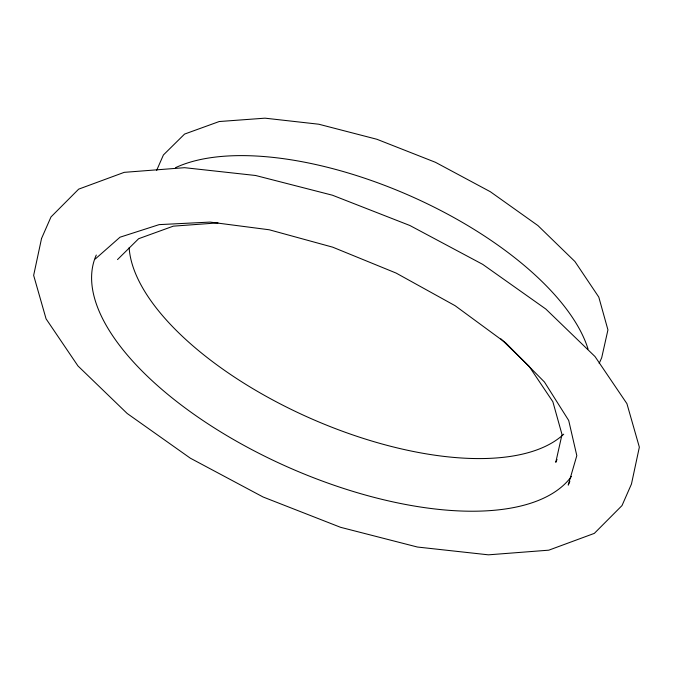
<?xml version="1.0" encoding="UTF-8"?>
<svg xmlns="http://www.w3.org/2000/svg" width="673" height="673" viewBox="0 0 673 673"><rect width="100%" height="100%" fill="white"/><g stroke="black" fill="none" stroke-linecap="round" stroke-linejoin="round"><path stroke-width="1.01" d="M156.658 170.362L163.413 154.958L184.57 134.078L219.213 121.535L264.994 118.17L318.783 124.219L376.914 139.277L435.439 162.302L490.356 191.738L537.929 225.581L574.919 261.511L598.793 297.096L607.938 329.896L601.712 357.683L599.18 363.454M557.034 459.482L555.789 462.309L562.005 434.522L552.861 401.722L528.986 366.146L500.88 338.839M569.846 481.414L568.222 485.107L576.811 455.638L568.702 420.465L544.44 382.003L505.692 342.851L455.091 305.693L396.086 273.061L332.689 247.168L269.242 229.779L210.052 222.09L159.156 224.622L120.021 237.199L95.322 258.962M117.489 259.593L138.638 238.713L173.281 226.162L218.018 222.881M563.722 434.178A241.641 107.444 23.7 0 1 315.401 420.499A241.641 107.444 23.7 0 1 129.149 247.681M571.453 476.4A262.655 116.782 23.7 0 1 277.688 462.46A262.655 116.782 23.7 0 1 96.289 255.033M175.527 167.678A241.641 107.444 23.7 0 1 409.529 195.591A241.641 107.444 23.7 0 1 588.042 349.009M41.541 238.478L33.65 275.375L46.075 318.851L77.975 365.961L127.172 413.474L190.308 458.17L263.084 496.994L340.546 527.304L417.403 547.031L488.43 554.83L548.781 550.178L594.335 533.378L622.003 505.583L631.459 484.047L639.35 447.15L626.925 403.665L595.025 356.564L545.828 309.042L482.692 264.354L409.916 225.522L332.454 195.22L255.597 175.493L184.57 167.686L124.219 172.347L78.665 189.147L50.997 216.933L41.541 238.478"/></g></svg>
